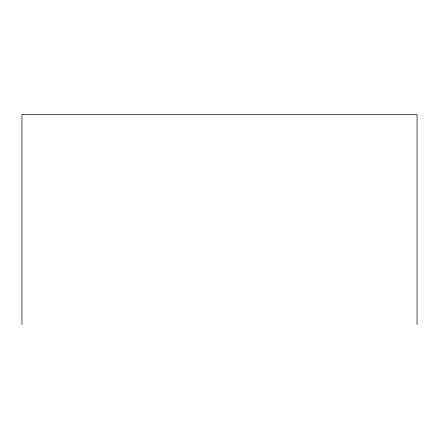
<?xml version="1.0" encoding="UTF-8"?>
<svg xmlns="http://www.w3.org/2000/svg" width="439" height="439" viewBox="0 0 439 439"><rect width="100%" height="100%" fill="white"/><g stroke="black" fill="none" stroke-linecap="round" stroke-linejoin="round"><path stroke-width="0.66" d="M417.05 324.437L417.05 114.563L21.95 114.563L21.95 324.437"/></g></svg>
